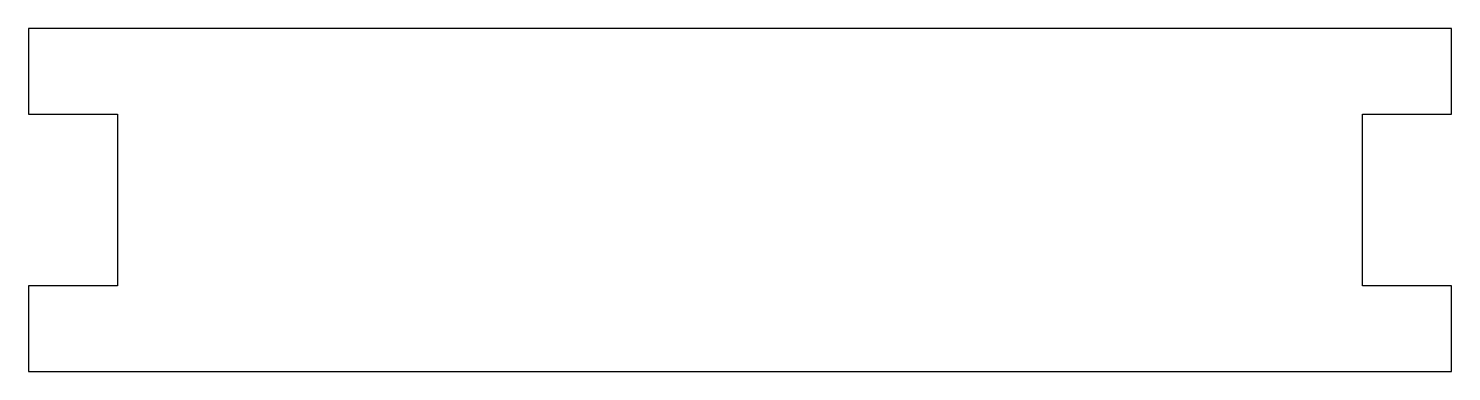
# Model space of a CAD drawing. Header units: millimetres. Extents: x -160 to 0, y -39 to 0.
import ezdxf

# ---------------------------------------------------------------- set-up
doc = ezdxf.new("R2010")
doc.units = ezdxf.units.MM

msp = doc.modelspace()

# ---------------------------------------------------------------- linework, layer by layer
msp.add_lwpolyline([(0, 0), (-160, 0), (-160, -9.625), (-150, -9.625), (-150, -28.875), (-160, -28.875), (-160, -38.5), (0, -38.5), (0, -28.875), (-10, -28.875), (-10, -9.625), (0, -9.625)], close=True)

doc.saveas('drawing.dxf')
